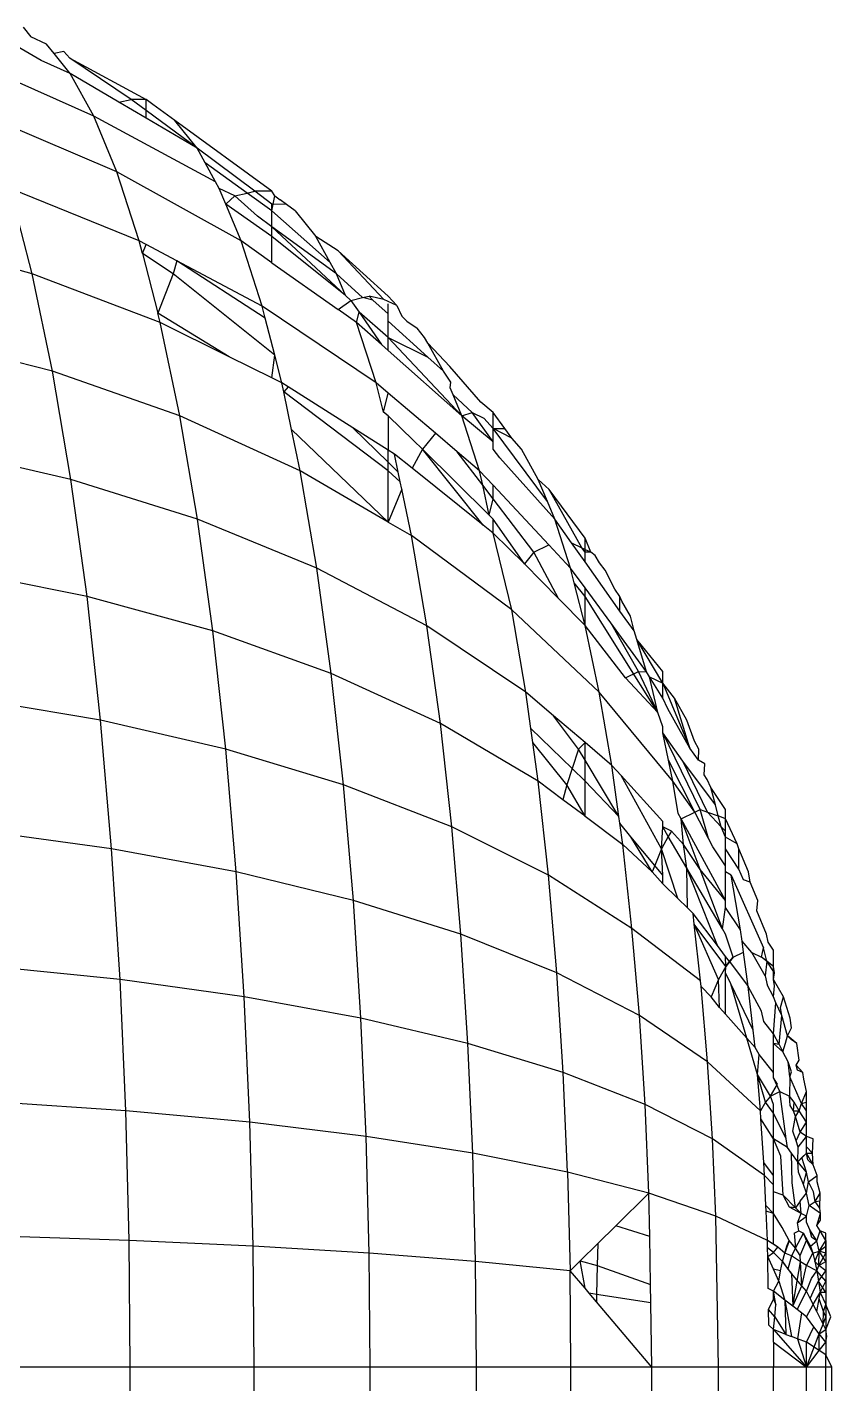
# Model space of a CAD drawing. Header units: millimetres. Extents: x 153 to 4750, y 92 to 3343.
# Drawn here: x 2144.4 to 2148.38, y 1089.03 to 1095.75 of the extents above; entities that cross this region are included whole.
import ezdxf

# ---------------------------------------------------------------- set-up
doc = ezdxf.new("R2010")
doc.units = ezdxf.units.MM

msp = doc.modelspace()

# ---------------------------------------------------------------- linework, layer by layer
for p, q in [((2144.377, 1095.7508), (2144.4148, 1095.7026)), ((2144.4657, 1095.5863), (2144.3259, 1095.6665)), ((2144.4926, 1095.6665), (2144.4148, 1095.7026)), ((2144.5301, 1095.6198), (2144.4926, 1095.6665)), ((2144.7263, 1095.31), (2144.0762, 1095.5994)), ((2144.5777, 1095.6308), (2144.5301, 1095.6198)), ((2144.6097, 1095.5206), (2144.5301, 1095.6198)), ((2144.6079, 1095.5978), (2144.5777, 1095.6308)), ((2144.9117, 1095.3931), (2144.6079, 1095.5978)), ((2144.6079, 1095.5978), (2144.9853, 1095.3931)), ((2144.6097, 1095.5206), (2144.4657, 1095.5863)), ((2144.7263, 1095.31), (2144.6097, 1095.5206)), ((2144.8508, 1095.3785), (2144.6097, 1095.5206)), ((2144.8508, 1095.3785), (2144.9117, 1095.3931)), ((2144.9853, 1095.3931), (2144.9117, 1095.3931)), ((2144.9853, 1095.3384), (2144.9117, 1095.3931)), ((2145.018, 1095.3677), (2144.9853, 1095.3931)), ((2144.9853, 1095.3384), (2144.9853, 1095.3931)), ((2144.9853, 1095.2992), (2144.8508, 1095.3785)), ((2144.9853, 1095.2992), (2144.9853, 1095.3384)), ((2145.2373, 1095.1508), (2144.9853, 1095.3384)), ((2145.127, 1095.2883), (2145.018, 1095.3677)), ((2144.8408, 1095.0335), (2144.196, 1095.31)), ((2144.8408, 1095.0335), (2144.7263, 1095.31)), ((2145.3292, 1094.9848), (2144.7263, 1095.31)), ((2145.2373, 1095.1508), (2144.9853, 1095.2992)), ((2145.2373, 1095.1508), (2145.127, 1095.2883)), ((2145.6084, 1094.9383), (2145.127, 1095.2883)), ((2145.2771, 1095.0788), (2145.2373, 1095.1508)), ((2145.5238, 1094.9383), (2145.2373, 1095.1508)), ((2145.4857, 1094.9292), (2145.2771, 1095.0788)), ((2145.3292, 1094.9848), (2145.2771, 1095.0788)), ((2144.9512, 1094.6918), (2144.8408, 1095.0335)), ((2145.4551, 1094.6918), (2144.8408, 1095.0335)), ((2145.3472, 1094.9523), (2145.3292, 1094.9848)), ((2144.4208, 1094.5294), (2144.3116, 1094.9523)), ((2144.9512, 1094.6918), (2144.3116, 1094.9523)), ((2145.3796, 1094.8741), (2145.3472, 1094.9523)), ((2145.4251, 1094.9147), (2145.3472, 1094.9523)), ((2145.4251, 1094.9147), (2145.4857, 1094.9292)), ((2145.4857, 1094.9292), (2145.5238, 1094.9383)), ((2145.6084, 1094.841), (2145.4857, 1094.9292)), ((2145.6084, 1094.9383), (2145.5238, 1094.9383)), ((2145.6084, 1094.8749), (2145.5238, 1094.9383)), ((2145.6223, 1094.9147), (2145.6084, 1094.9383)), ((2145.4251, 1094.9147), (2145.3796, 1094.8741)), ((2145.6084, 1094.7135), (2145.3796, 1094.8741)), ((2145.4551, 1094.6918), (2145.3796, 1094.8741)), ((2145.5366, 1094.8144), (2145.4251, 1094.9147)), ((2145.6084, 1094.841), (2145.6223, 1094.9147)), ((2145.6084, 1094.841), (2145.6084, 1094.8749)), ((2145.6809, 1094.8729), (2145.6084, 1094.8749)), ((2145.6223, 1094.9147), (2145.6498, 1094.8963)), ((2145.6809, 1094.8729), (2145.6498, 1094.8963)), ((2145.7234, 1094.841), (2145.6809, 1094.8729)), ((2145.6084, 1094.762), (2145.5366, 1094.8144)), ((2145.6084, 1094.762), (2145.6084, 1094.841)), ((2145.8965, 1094.5857), (2145.6084, 1094.841)), ((2145.7234, 1094.841), (2145.8256, 1094.7135)), ((2145.6084, 1094.7135), (2145.6084, 1094.762)), ((2145.9277, 1094.5294), (2145.6084, 1094.762)), ((2145.972, 1094.4224), (2145.6084, 1094.762)), ((2144.4208, 1094.5294), (2143.7644, 1094.7135)), ((2144.9673, 1094.6297), (2144.9512, 1094.6918)), ((2144.9853, 1094.6737), (2144.9512, 1094.6918)), ((2144.9673, 1094.6297), (2144.9853, 1094.6737)), ((2145.1372, 1094.5933), (2144.9853, 1094.6737)), ((2145.5591, 1094.3698), (2145.4551, 1094.6918)), ((2145.6084, 1094.5836), (2145.4551, 1094.6918)), ((2145.6084, 1094.5836), (2145.6084, 1094.7135)), ((2145.972, 1094.4224), (2145.6084, 1094.7135)), ((2145.8965, 1094.5857), (2145.8256, 1094.7135)), ((2145.9357, 1094.6431), (2145.8256, 1094.7135)), ((2145.1199, 1094.5294), (2144.9673, 1094.6297)), ((2144.9673, 1094.6297), (2145.0436, 1094.3342)), ((2145.1372, 1094.5933), (2145.1199, 1094.5294)), ((2145.5746, 1094.3097), (2145.1372, 1094.5933)), ((2145.5591, 1094.3698), (2145.1372, 1094.5933)), ((2145.6084, 1094.5836), (2145.937, 1094.3518)), ((2145.9277, 1094.5294), (2145.8965, 1094.5857)), ((2146.1845, 1094.4189), (2145.9357, 1094.6431)), ((2146.1624, 1094.4015), (2145.9357, 1094.6431)), ((2144.5217, 1094.0465), (2144.4208, 1094.5294)), ((2145.0555, 1094.2878), (2144.4208, 1094.5294)), ((2145.1199, 1094.5294), (2145.0436, 1094.3342)), ((2145.6219, 1094.1265), (2145.1199, 1094.5294)), ((2146.0573, 1094.4112), (2145.9277, 1094.5294)), ((2145.972, 1094.4224), (2145.9277, 1094.5294)), ((2145.937, 1094.3518), (2145.9997, 1094.3974)), ((2145.9997, 1094.3974), (2145.972, 1094.4224)), ((2145.9997, 1094.3974), (2146.0573, 1094.4112)), ((2145.9997, 1094.3974), (2146.0395, 1094.3399)), ((2146.0573, 1094.4112), (2146.0895, 1094.4189)), ((2146.1073, 1094.3988), (2146.0573, 1094.4112)), ((2146.1624, 1094.4015), (2146.0895, 1094.4189)), ((2146.1073, 1094.3988), (2146.0895, 1094.4189)), ((2146.1845, 1094.3304), (2146.1073, 1094.3988)), ((2146.2271, 1094.3716), (2146.1624, 1094.4015)), ((2146.2271, 1094.3716), (2146.1845, 1094.4189)), ((2146.1845, 1094.3304), (2146.1845, 1094.381)), ((2145.3966, 1094.1186), (2145.0436, 1094.3342)), ((2145.0555, 1094.2878), (2145.0436, 1094.3342)), ((2146.1242, 1093.9891), (2145.5591, 1094.3698)), ((2145.5746, 1094.3097), (2145.5591, 1094.3698)), ((2146.0278, 1094.2878), (2145.937, 1094.3518)), ((2146.0278, 1094.2878), (2146.0395, 1094.3399)), ((2146.0395, 1094.3399), (2146.1508, 1094.1788)), ((2146.1845, 1094.2142), (2146.0395, 1094.3399)), ((2146.1845, 1094.2953), (2146.1845, 1094.3304)), ((2146.2271, 1094.3716), (2146.2513, 1094.3191)), ((2146.2767, 1094.2955), (2146.2513, 1094.3191)), ((2145.152, 1093.8264), (2145.0555, 1094.2878)), ((2145.3966, 1094.1186), (2145.0555, 1094.2878)), ((2145.6219, 1094.1265), (2145.5746, 1094.3097)), ((2146.1242, 1093.9891), (2146.0278, 1094.2878)), ((2146.1508, 1094.1788), (2146.0278, 1094.2878)), ((2146.1845, 1094.2142), (2146.1845, 1094.2953)), ((2146.1845, 1094.2953), (2146.3802, 1094.1169)), ((2146.2767, 1094.2955), (2146.3281, 1094.2596)), ((2146.3645, 1094.2142), (2146.3281, 1094.2596)), ((2144.5217, 1094.0465), (2143.8688, 1094.2142)), ((2146.1845, 1094.149), (2146.1508, 1094.1788)), ((2146.1845, 1094.149), (2146.1845, 1094.2142)), ((2146.5485, 1093.8264), (2146.1845, 1094.2142)), ((2146.1845, 1094.2142), (2146.3802, 1094.1169)), ((2146.3802, 1094.1859), (2146.3645, 1094.2142)), ((2146.4574, 1094.0465), (2146.3802, 1094.1859)), ((2146.4893, 1094.0703), (2146.3802, 1094.1859)), ((2145.6084, 1094.0134), (2145.3966, 1094.1186)), ((2145.6084, 1094.0134), (2145.6219, 1094.1265)), ((2145.6574, 1093.9891), (2145.6219, 1094.1265)), ((2146.5485, 1093.8264), (2146.1845, 1094.149)), ((2146.4574, 1094.0465), (2146.3802, 1094.1169)), ((2144.6127, 1093.5109), (2144.5217, 1094.0465)), ((2145.152, 1093.8264), (2144.5217, 1094.0465)), ((2146.4935, 1093.9933), (2146.4574, 1094.0465)), ((2146.6426, 1093.8934), (2146.4893, 1094.0703)), ((2145.6574, 1093.9891), (2145.6084, 1094.0134)), ((2145.6666, 1093.9452), (2145.6574, 1093.9891)), ((2145.6894, 1093.9689), (2145.6574, 1093.9891)), ((2146.1614, 1093.8449), (2146.1242, 1093.9891)), ((2146.1845, 1093.938), (2146.1242, 1093.9891)), ((2146.491, 1093.9654), (2146.4935, 1093.9933)), ((2145.6894, 1093.9689), (2145.6666, 1093.9452)), ((2146.1845, 1093.5544), (2145.6666, 1093.9452)), ((2145.7058, 1093.7575), (2145.6666, 1093.9452)), ((2146.0091, 1093.7666), (2145.6894, 1093.9689)), ((2146.1614, 1093.8449), (2146.1845, 1093.938)), ((2146.418, 1093.7397), (2146.1845, 1093.938)), ((2146.5059, 1093.9294), (2146.491, 1093.9654)), ((2146.5485, 1093.8264), (2146.5059, 1093.9294)), ((2146.5995, 1093.8428), (2146.5059, 1093.9294)), ((2146.1845, 1093.8264), (2146.1614, 1093.8449)), ((2146.5485, 1093.8264), (2146.5995, 1093.8428)), ((2146.5995, 1093.8428), (2146.6573, 1093.8147)), ((2146.7039, 1093.6972), (2146.5995, 1093.8428)), ((2146.7039, 1093.8428), (2146.6426, 1093.8934)), ((2146.7616, 1093.7639), (2146.7039, 1093.8428)), ((2146.7039, 1093.7639), (2146.7039, 1093.8428)), ((2145.2389, 1093.3147), (2145.152, 1093.8264)), ((2145.7483, 1093.5544), (2145.152, 1093.8264)), ((2146.3091, 1093.7036), (2146.1845, 1093.8264)), ((2146.1845, 1093.8264), (2146.1845, 1093.6556)), ((2146.6363, 1093.5544), (2146.5485, 1093.8264)), ((2146.7039, 1093.6972), (2146.5485, 1093.8264)), ((2146.6573, 1093.8147), (2146.7039, 1093.7639)), ((2146.1845, 1093.3), (2145.7058, 1093.7575)), ((2145.7483, 1093.5544), (2145.7058, 1093.7575)), ((2146.1845, 1093.5958), (2146.0091, 1093.7666)), ((2146.1845, 1093.6556), (2146.0091, 1093.7666)), ((2146.418, 1093.7397), (2146.3544, 1093.6603)), ((2146.5257, 1093.6483), (2146.418, 1093.7397)), ((2146.7039, 1093.6972), (2146.7039, 1093.7639)), ((2146.9726, 1093.4019), (2146.7039, 1093.7639)), ((2146.7039, 1093.7639), (2146.7616, 1093.7639)), ((2146.7967, 1093.7156), (2146.7039, 1093.7639)), ((2146.7967, 1093.7156), (2146.7616, 1093.7639)), ((2146.8446, 1093.6603), (2146.7967, 1093.7156)), ((2144.6127, 1093.5109), (2143.9629, 1093.6603)), ((2146.1845, 1093.5958), (2146.1845, 1093.6556)), ((2146.2154, 1093.636), (2146.1845, 1093.6556)), ((2146.3544, 1093.6603), (2146.3023, 1093.5664)), ((2146.3544, 1093.6603), (2146.3091, 1093.7036)), ((2146.6549, 1093.2845), (2146.3544, 1093.6603)), ((2146.6845, 1093.3338), (2146.3544, 1093.6603)), ((2146.6519, 1093.4831), (2146.5257, 1093.6483)), ((2146.6363, 1093.5544), (2146.5257, 1093.6483)), ((2146.7039, 1093.6603), (2146.7039, 1093.6972)), ((2146.7363, 1093.6176), (2146.7039, 1093.6603)), ((2146.9274, 1093.5109), (2146.8446, 1093.6603)), ((2146.1845, 1093.5544), (2146.1845, 1093.5958)), ((2146.2338, 1093.5477), (2146.1845, 1093.5958)), ((2146.3023, 1093.5664), (2146.2154, 1093.636)), ((2146.2338, 1093.5477), (2146.2154, 1093.636)), ((2146.7363, 1093.6176), (2147.0087, 1093.3147)), ((2144.6924, 1092.9315), (2144.6127, 1093.5109)), ((2145.2389, 1093.3147), (2144.6127, 1093.5109)), ((2145.8302, 1093.0723), (2145.7483, 1093.5544)), ((2146.1845, 1093.3), (2145.7483, 1093.5544)), ((2146.1845, 1093.3), (2146.1845, 1093.5544)), ((2146.244, 1093.4992), (2146.1845, 1093.5544)), ((2146.244, 1093.4992), (2146.2338, 1093.5477)), ((2146.6549, 1093.2845), (2146.3023, 1093.5664)), ((2146.6519, 1093.4831), (2146.6363, 1093.5544)), ((2146.7039, 1093.4822), (2146.6363, 1093.5544)), ((2146.9726, 1093.4019), (2146.9274, 1093.5109)), ((2146.9819, 1093.4618), (2146.9274, 1093.5109)), ((2146.2516, 1093.4627), (2146.1845, 1093.3)), ((2146.2516, 1093.4627), (2146.244, 1093.4992)), ((2146.2997, 1093.2328), (2146.2516, 1093.4627)), ((2146.6845, 1093.3338), (2146.6519, 1093.4831)), ((2146.7039, 1093.4151), (2146.6519, 1093.4831)), ((2146.7039, 1093.4151), (2146.7039, 1093.4822)), ((2146.9796, 1093.1872), (2146.7039, 1093.4822)), ((2147.1426, 1093.1727), (2146.9819, 1093.4618)), ((2147.1587, 1093.2197), (2146.9819, 1093.4618)), ((2146.6845, 1093.3338), (2146.7039, 1093.4151)), ((2146.9054, 1093.1512), (2146.7039, 1093.4151)), ((2147.0087, 1093.3147), (2146.9726, 1093.4019)), ((2145.315, 1092.7612), (2145.2389, 1093.3147)), ((2145.8302, 1093.0723), (2145.2389, 1093.3147)), ((2146.7039, 1093.3147), (2146.6845, 1093.3338)), ((2146.7039, 1093.2453), (2146.7039, 1093.3147)), ((2146.8582, 1093.0923), (2146.7039, 1093.3147)), ((2147.087, 1093.0723), (2147.0087, 1093.3147)), ((2147.0919, 1093.1974), (2147.0087, 1093.3147)), ((2146.1845, 1093.3), (2146.2997, 1093.2328)), ((2146.7039, 1093.2453), (2146.6549, 1093.2845)), ((2146.7962, 1092.8656), (2146.7039, 1093.2453)), ((2146.8582, 1093.0923), (2146.7039, 1093.2453)), ((2146.3757, 1092.7856), (2146.2997, 1093.2328)), ((2146.7962, 1092.8656), (2146.2997, 1093.2328)), ((2146.9054, 1093.1512), (2146.9796, 1093.1872)), ((2147.087, 1093.0723), (2146.9796, 1093.1872)), ((2147.0919, 1093.1974), (2147.1426, 1093.1727)), ((2147.1587, 1093.1033), (2147.0919, 1093.1974)), ((2147.1426, 1093.1727), (2147.187, 1093.1512)), ((2147.1587, 1093.1512), (2147.1426, 1093.1727)), ((2147.1587, 1093.1512), (2147.1587, 1093.2197)), ((2147.187, 1093.1512), (2147.1587, 1093.2197)), ((2146.9054, 1093.1512), (2146.8582, 1093.0923)), ((2147.0275, 1092.9209), (2146.9054, 1093.1512)), ((2147.1587, 1093.1033), (2147.1587, 1093.1512)), ((2147.187, 1093.1512), (2147.1587, 1093.1512)), ((2147.2085, 1093.1343), (2147.187, 1093.1512)), ((2147.2299, 1093.0976), (2147.2085, 1093.1343)), ((2144.6924, 1092.9315), (2144.0453, 1093.0612)), ((2145.9019, 1092.5507), (2145.8302, 1093.0723)), ((2146.3757, 1092.7856), (2145.8302, 1093.0723)), ((2147.0275, 1092.9209), (2146.8582, 1093.0923)), ((2147.1054, 1092.9994), (2147.087, 1093.0723)), ((2147.1587, 1092.9746), (2147.087, 1093.0723)), ((2147.3319, 1092.8592), (2147.1587, 1093.1033)), ((2147.259, 1093.0612), (2147.2299, 1093.0976)), ((2147.3057, 1092.9677), (2147.259, 1093.0612)), ((2147.1587, 1092.788), (2147.1054, 1092.9994)), ((2147.1587, 1092.9315), (2147.1054, 1092.9994)), ((2147.1587, 1092.9315), (2147.1587, 1092.9746)), ((2147.2866, 1092.8001), (2147.1587, 1092.9746)), ((2144.7598, 1092.3185), (2144.6924, 1092.9315)), ((2145.315, 1092.7612), (2144.6924, 1092.9315)), ((2147.0275, 1092.9209), (2147.1587, 1092.788)), ((2147.1587, 1092.788), (2147.1587, 1092.9315)), ((2147.5197, 1092.3562), (2147.1587, 1092.9315)), ((2147.3309, 1092.9315), (2147.3057, 1092.9677)), ((2147.3409, 1092.9074), (2147.3309, 1092.9315)), ((2147.3319, 1092.8592), (2147.3309, 1092.9315)), ((2147.3838, 1092.8338), (2147.3409, 1092.9074)), ((2146.8654, 1092.4583), (2146.7962, 1092.8656)), ((2147.2295, 1092.4583), (2146.7962, 1092.8656)), ((2147.4014, 1092.7612), (2147.3319, 1092.8592)), ((2146.4422, 1092.3018), (2146.3757, 1092.7856)), ((2146.8654, 1092.4583), (2146.3757, 1092.7856)), ((2147.2295, 1092.4583), (2147.1587, 1092.788)), ((2147.359, 1092.5287), (2147.1587, 1092.788)), ((2147.4239, 1092.5603), (2147.2866, 1092.8001)), ((2147.464, 1092.558), (2147.2866, 1092.8001)), ((2147.4014, 1092.7612), (2147.3838, 1092.8338)), ((2145.3794, 1092.1755), (2145.315, 1092.7612)), ((2145.9019, 1092.5507), (2145.315, 1092.7612)), ((2147.415, 1092.719), (2147.4014, 1092.7612)), ((2147.5433, 1092.5028), (2147.415, 1092.719)), ((2147.464, 1092.558), (2147.415, 1092.719)), ((2147.5433, 1092.5603), (2147.415, 1092.719)), ((2145.9626, 1091.9988), (2145.9019, 1092.5507)), ((2146.4422, 1092.3018), (2145.9019, 1092.5507)), ((2147.359, 1092.5287), (2147.4239, 1092.5603)), ((2147.5197, 1092.3562), (2147.359, 1092.5287)), ((2147.5197, 1092.3562), (2147.4239, 1092.5603)), ((2147.4239, 1092.5603), (2147.464, 1092.558)), ((2147.4786, 1092.534), (2147.464, 1092.558)), ((2147.5433, 1092.4273), (2147.4786, 1092.534)), ((2147.4786, 1092.534), (2147.5433, 1092.5028)), ((2147.5197, 1092.3562), (2147.4786, 1092.534)), ((2147.5433, 1092.5028), (2147.5433, 1092.5603)), ((2147.5433, 1092.4273), (2147.5433, 1092.5028)), ((2147.5433, 1092.5028), (2147.6777, 1092.1796)), ((2147.6026, 1092.4273), (2147.5433, 1092.5028)), ((2146.8902, 1092.2777), (2146.8654, 1092.4583)), ((2147.0029, 1092.341), (2146.8654, 1092.4583)), ((2147.2912, 1092.0952), (2147.2295, 1092.4583)), ((2147.5931, 1092.0176), (2147.2295, 1092.4583)), ((2144.7598, 1092.3185), (2144.115, 1092.4273)), ((2147.5685, 1092.3742), (2147.5433, 1092.4273)), ((2147.6777, 1092.1796), (2147.5685, 1092.3742)), ((2147.6629, 1092.3185), (2147.6026, 1092.4273)), ((2147.6777, 1092.1796), (2147.6026, 1092.4273)), ((2144.8144, 1091.6825), (2144.7598, 1092.3185)), ((2145.3794, 1092.1755), (2144.7598, 1092.3185)), ((2146.4985, 1091.7899), (2146.4422, 1092.3018)), ((2146.926, 1092.0176), (2146.4422, 1092.3018)), ((2147.1258, 1092.1755), (2147.0029, 1092.341)), ((2147.1587, 1092.2082), (2147.0029, 1092.341)), ((2147.5433, 1092.2854), (2147.5197, 1092.3562)), ((2147.7006, 1092.2147), (2147.6629, 1092.3185)), ((2147.0948, 1092.0795), (2146.8902, 1092.2777)), ((2146.8998, 1092.2079), (2146.8902, 1092.2777)), ((2147.5433, 1092.2558), (2147.5433, 1092.2854)), ((2147.7296, 1091.8763), (2147.5433, 1092.2558)), ((2147.5716, 1092.1202), (2147.5433, 1092.2558)), ((2147.6426, 1092.1156), (2147.5433, 1092.2558)), ((2145.4315, 1091.5679), (2145.3794, 1092.1755)), ((2145.9626, 1091.9988), (2145.3794, 1092.1755)), ((2147.0687, 1091.9988), (2146.8998, 1092.2079)), ((2146.926, 1092.0176), (2146.8998, 1092.2079)), ((2147.1258, 1092.1755), (2147.0948, 1092.0795)), ((2147.1587, 1092.2082), (2147.1258, 1092.1755)), ((2147.1587, 1092.1207), (2147.1258, 1092.1755)), ((2147.1587, 1092.1207), (2147.1587, 1092.2082)), ((2147.2912, 1092.0952), (2147.1587, 1092.2082)), ((2147.7199, 1092.1214), (2147.6777, 1092.1796)), ((2147.7221, 1092.1755), (2147.7006, 1092.2147)), ((2147.7199, 1092.1214), (2147.7221, 1092.1755)), ((2147.1587, 1092.0176), (2147.1587, 1092.1207)), ((2147.326, 1091.8421), (2147.1587, 1092.1207)), ((2147.7032, 1091.8634), (2147.5716, 1092.1202)), ((2147.5931, 1092.0176), (2147.5716, 1092.1202)), ((2147.7659, 1091.8638), (2147.6426, 1092.1156)), ((2147.8047, 1091.8999), (2147.6426, 1092.1156)), ((2147.7519, 1092.102), (2147.7199, 1092.1214)), ((2147.748, 1092.0481), (2147.7519, 1092.102)), ((2147.0948, 1092.0795), (2147.0687, 1091.9988)), ((2147.1587, 1092.0176), (2147.0948, 1092.0795)), ((2147.326, 1091.8421), (2147.2912, 1092.0952)), ((2147.3372, 1092.0443), (2147.2912, 1092.0952)), ((2147.5381, 1091.6825), (2147.3372, 1092.0443)), ((2147.5433, 1091.8165), (2147.3372, 1092.0443)), ((2147.7642, 1092.0256), (2147.748, 1092.0481)), ((2146.0117, 1091.4263), (2145.9626, 1091.9988)), ((2146.4985, 1091.7899), (2145.9626, 1091.9988)), ((2146.9772, 1091.5514), (2146.926, 1092.0176)), ((2147.0496, 1091.9247), (2146.926, 1092.0176)), ((2147.0687, 1091.9988), (2147.0496, 1091.9247)), ((2147.1587, 1091.8427), (2147.0687, 1091.9988)), ((2147.1587, 1091.8427), (2147.1587, 1092.0176)), ((2147.326, 1091.8421), (2147.1587, 1092.0176)), ((2147.6203, 1091.8572), (2147.5931, 1092.0176)), ((2147.7032, 1091.8634), (2147.5931, 1092.0176)), ((2147.7826, 1091.9859), (2147.7642, 1092.0256)), ((2147.8047, 1091.8999), (2147.7826, 1091.9859)), ((2147.8546, 1091.8763), (2147.7826, 1091.9859)), ((2147.1587, 1091.8427), (2147.0496, 1091.9247)), ((2147.8188, 1091.8455), (2147.8047, 1091.8999)), ((2147.1587, 1091.8427), (2147.3452, 1091.7024)), ((2147.3305, 1091.8094), (2147.326, 1091.8421)), ((2147.635, 1091.8302), (2147.6203, 1091.8572)), ((2147.635, 1091.8302), (2147.7032, 1091.8634)), ((2147.8546, 1091.4263), (2147.635, 1091.8302)), ((2147.7291, 1091.5789), (2147.635, 1091.8302)), ((2147.6466, 1091.7024), (2147.635, 1091.8302)), ((2147.7032, 1091.8634), (2147.7296, 1091.8763)), ((2147.7699, 1091.7333), (2147.7032, 1091.8634)), ((2147.7296, 1091.8763), (2147.7659, 1091.8638)), ((2147.7699, 1091.7333), (2147.7296, 1091.8763)), ((2147.7659, 1091.8638), (2147.8188, 1091.8455)), ((2147.8331, 1091.7899), (2147.7659, 1091.8638)), ((2147.8331, 1091.7899), (2147.8188, 1091.8455)), ((2147.8546, 1091.8302), (2147.8188, 1091.8455)), ((2147.8546, 1091.8302), (2147.8546, 1091.8763)), ((2147.8546, 1091.7697), (2147.8546, 1091.8302)), ((2147.9124, 1091.7065), (2147.8546, 1091.8302)), ((2144.8144, 1091.6825), (2144.1714, 1091.7697)), ((2146.544, 1091.2589), (2146.4985, 1091.7899)), ((2146.9772, 1091.5514), (2146.4985, 1091.7899)), ((2147.3452, 1091.7024), (2147.3305, 1091.8094)), ((2147.3863, 1091.7417), (2147.3305, 1091.8094)), ((2147.5381, 1091.6825), (2147.5433, 1091.7899)), ((2147.5433, 1091.7899), (2147.5433, 1091.8165)), ((2147.5713, 1091.7422), (2147.5433, 1091.7899)), ((2147.5862, 1091.7692), (2147.5433, 1091.7899)), ((2147.5862, 1091.7692), (2147.5713, 1091.7422)), ((2147.6466, 1091.7024), (2147.5862, 1091.7692)), ((2147.8546, 1091.7697), (2147.8331, 1091.7899)), ((2147.8546, 1091.739), (2147.8331, 1091.7899)), ((2147.8546, 1091.739), (2147.8546, 1091.7697)), ((2147.3909, 1091.2868), (2147.3452, 1091.7024)), ((2147.4907, 1091.5679), (2147.3452, 1091.7024)), ((2147.5037, 1091.5994), (2147.3863, 1091.7417)), ((2147.4907, 1091.5679), (2147.3863, 1091.7417)), ((2147.5713, 1091.7422), (2147.5381, 1091.6825)), ((2147.6626, 1091.5865), (2147.5713, 1091.7422)), ((2147.7291, 1091.5789), (2147.6466, 1091.7024)), ((2147.6626, 1091.5865), (2147.6466, 1091.7024)), ((2147.7916, 1091.691), (2147.7699, 1091.7333)), ((2147.8546, 1091.6825), (2147.8546, 1091.739)), ((2147.9124, 1091.7065), (2147.8546, 1091.739)), ((2147.9211, 1091.6825), (2147.9124, 1091.7065)), ((2144.8559, 1091.0344), (2144.8144, 1091.6825)), ((2145.4315, 1091.5679), (2144.8144, 1091.6825)), ((2147.5381, 1091.6825), (2147.5037, 1091.5994)), ((2147.5433, 1091.5514), (2147.5381, 1091.6825)), ((2147.618, 1091.4353), (2147.5381, 1091.6825)), ((2147.8546, 1091.597), (2147.7916, 1091.691)), ((2147.8546, 1091.597), (2147.8546, 1091.6825)), ((2147.9211, 1091.5817), (2147.8546, 1091.6825)), ((2147.9686, 1091.5679), (2147.9211, 1091.6825)), ((2147.9211, 1091.5817), (2147.9211, 1091.6825)), ((2145.4713, 1090.9487), (2145.4315, 1091.5679)), ((2146.0117, 1091.4263), (2145.4315, 1091.5679)), ((2147.5037, 1091.5994), (2147.4907, 1091.5679)), ((2147.5433, 1091.5084), (2147.4907, 1091.5679)), ((2147.5433, 1091.5514), (2147.5037, 1091.5994)), ((2147.6656, 1091.3888), (2147.6626, 1091.5865)), ((2147.8392, 1091.2852), (2147.6626, 1091.5865)), ((2147.8141, 1091.2026), (2147.6626, 1091.5865)), ((2147.8546, 1091.4263), (2147.7291, 1091.5789)), ((2147.8392, 1091.2852), (2147.7291, 1091.5789)), ((2147.8546, 1091.5679), (2147.8546, 1091.597)), ((2147.883, 1091.5514), (2147.8546, 1091.5679)), ((2147.8546, 1091.4263), (2147.8546, 1091.5679)), ((2147.9437, 1091.5283), (2147.9211, 1091.5817)), ((2147.9768, 1091.5169), (2147.9686, 1091.5679)), ((2147.0187, 1091.0677), (2146.9772, 1091.5514)), ((2147.3909, 1091.2868), (2146.9772, 1091.5514)), ((2147.5433, 1091.5084), (2147.5433, 1091.5514)), ((2147.618, 1091.4353), (2147.5433, 1091.5084)), ((2147.883, 1091.5514), (2148.0425, 1091.1919)), ((2147.9289, 1091.2799), (2147.883, 1091.5514)), ((2147.9768, 1091.5169), (2147.9437, 1091.5283)), ((2148.0144, 1091.4263), (2147.9768, 1091.5169)), ((2146.0491, 1090.8429), (2146.0117, 1091.4263)), ((2146.544, 1091.2589), (2146.0117, 1091.4263)), ((2147.6656, 1091.3888), (2147.618, 1091.4353)), ((2147.8546, 1091.3911), (2147.8546, 1091.4263)), ((2148.0089, 1091.3741), (2148.0144, 1091.4263)), ((2147.6936, 1091.3614), (2147.6656, 1091.3888)), ((2147.6993, 1091.309), (2147.6936, 1091.3614)), ((2147.8141, 1091.2026), (2147.6936, 1091.3614)), ((2147.8392, 1091.2852), (2147.8546, 1091.3911)), ((2147.9289, 1091.2799), (2147.8546, 1091.3911)), ((2148.0576, 1091.2589), (2148.0089, 1091.3741)), ((2147.8194, 1091.0344), (2147.6993, 1091.309)), ((2147.8554, 1091.0996), (2147.6993, 1091.309)), ((2147.7302, 1091.028), (2147.6993, 1091.309)), ((2146.5787, 1090.7177), (2146.544, 1091.2589)), ((2147.0187, 1091.0677), (2146.544, 1091.2589)), ((2147.4278, 1090.8557), (2147.3909, 1091.2868)), ((2147.7302, 1091.028), (2147.3909, 1091.2868)), ((2147.8546, 1091.2589), (2147.8392, 1091.2852)), ((2147.8918, 1091.1448), (2147.8546, 1091.2589)), ((2147.9364, 1091.2249), (2147.9289, 1091.2799)), ((2147.944, 1091.1703), (2147.9364, 1091.2249)), ((2147.9842, 1091.1687), (2147.9364, 1091.2249)), ((2148.0659, 1091.2194), (2148.0576, 1091.2589)), ((2147.8546, 1091.1491), (2147.8141, 1091.2026)), ((2147.8918, 1091.1448), (2147.944, 1091.1703)), ((2147.9673, 1091.0006), (2147.944, 1091.1703)), ((2147.9842, 1091.1687), (2148.0333, 1091.1448)), ((2148.0515, 1091.0535), (2147.9842, 1091.1687)), ((2148.0333, 1091.1448), (2148.0425, 1091.1919)), ((2148.0584, 1091.1254), (2148.0425, 1091.1919)), ((2148.0917, 1091.1793), (2148.0659, 1091.2194)), ((2148.0917, 1091.0996), (2148.0917, 1091.1793)), ((2144.8559, 1091.0344), (2144.2143, 1091.0996)), ((2147.8554, 1091.0996), (2147.8194, 1091.0344)), ((2147.8743, 1091.1231), (2147.8546, 1091.1491)), ((2147.8554, 1091.0996), (2147.8546, 1091.1491)), ((2147.8546, 1091.0677), (2147.8554, 1091.0996)), ((2147.8918, 1091.1448), (2147.8554, 1091.0996)), ((2147.8554, 1091.0996), (2147.8743, 1091.1231)), ((2147.8743, 1091.1231), (2147.8918, 1091.1448)), ((2147.8743, 1091.1231), (2147.9673, 1091.0006)), ((2148.0917, 1091.0996), (2148.0333, 1091.1448)), ((2148.0584, 1091.1254), (2148.0333, 1091.1448)), ((2148.0584, 1091.1254), (2148.0515, 1091.0535)), ((2148.0917, 1091.0996), (2148.0584, 1091.1254)), ((2148.0975, 1091.0677), (2148.0584, 1091.1254)), ((2148.0917, 1091.0344), (2148.0917, 1091.0996)), ((2148.0975, 1091.0677), (2148.0917, 1091.0996)), ((2144.8847, 1090.3845), (2144.8559, 1091.0344)), ((2145.4713, 1090.9487), (2144.8559, 1091.0344)), ((2147.0503, 1090.5748), (2147.0187, 1091.0677)), ((2147.4278, 1090.8557), (2147.0187, 1091.0677)), ((2147.7332, 1091.0006), (2147.7302, 1091.028)), ((2147.8194, 1091.0344), (2147.7839, 1090.9487)), ((2147.8251, 1090.8965), (2147.8194, 1091.0344)), ((2147.8809, 1091.013), (2147.8546, 1091.0677)), ((2147.8546, 1090.8631), (2147.8546, 1091.0677)), ((2148.0515, 1091.0535), (2148.0604, 1091.0089)), ((2148.0917, 1091.0344), (2148.0975, 1091.0677)), ((2148.0978, 1091.0031), (2148.0917, 1091.0344)), ((2148.1411, 1090.9487), (2148.0917, 1091.0344)), ((2147.7653, 1090.6263), (2147.7332, 1091.0006)), ((2147.7839, 1090.9487), (2147.7332, 1091.0006)), ((2147.9912, 1090.7838), (2147.8809, 1091.013)), ((2147.9601, 1090.7436), (2147.8809, 1091.013)), ((2147.9912, 1090.7838), (2147.9673, 1091.0006)), ((2148.032, 1090.8781), (2147.9673, 1091.0006)), ((2148.0917, 1090.9487), (2148.0604, 1091.0089)), ((2148.0917, 1090.9487), (2148.0978, 1091.0031)), ((2145.4987, 1090.3279), (2145.4713, 1090.9487)), ((2146.0491, 1090.8429), (2145.4713, 1090.9487)), ((2147.8251, 1090.8965), (2147.7839, 1090.9487)), ((2147.8546, 1090.8631), (2147.8251, 1090.8965)), ((2148.103, 1090.9196), (2148.0917, 1090.9487)), ((2148.0917, 1090.7653), (2148.103, 1090.9196)), ((2148.1335, 1090.8557), (2148.103, 1090.9196)), ((2148.1268, 1090.8955), (2148.1411, 1090.9487)), ((2148.1335, 1090.8557), (2148.1268, 1090.8955)), ((2148.1754, 1090.8429), (2148.1411, 1090.9487)), ((2146.075, 1090.2579), (2146.0491, 1090.8429)), ((2146.5787, 1090.7177), (2146.0491, 1090.8429)), ((2147.456, 1090.4163), (2147.4278, 1090.8557)), ((2147.7653, 1090.6263), (2147.4278, 1090.8557)), ((2147.8546, 1090.8631), (2147.9601, 1090.7436)), ((2148.0438, 1090.8269), (2148.032, 1090.8781)), ((2148.0917, 1090.7653), (2148.0438, 1090.8269)), ((2148.1197, 1090.7121), (2148.1335, 1090.8557)), ((2148.162, 1090.7561), (2148.1335, 1090.8557)), ((2148.1819, 1090.7956), (2148.1754, 1090.8429)), ((2148.0006, 1090.6977), (2147.9912, 1090.7838)), ((2148.0917, 1090.7177), (2148.0917, 1090.7653)), ((2148.1197, 1090.7121), (2148.0917, 1090.7653)), ((2148.1522, 1090.7198), (2148.162, 1090.7561)), ((2148.162, 1090.7561), (2148.1819, 1090.7956)), ((2148.1801, 1090.738), (2148.162, 1090.7561)), ((2148.2076, 1090.7177), (2148.162, 1090.7561)), ((2146.6027, 1090.1751), (2146.5787, 1090.7177)), ((2147.0503, 1090.5748), (2146.5787, 1090.7177)), ((2148.0006, 1090.6977), (2147.9601, 1090.7436)), ((2148.0121, 1090.5637), (2147.9601, 1090.7436)), ((2148.0216, 1090.6633), (2148.0006, 1090.6977)), ((2148.1197, 1090.7121), (2148.0917, 1090.7177)), ((2148.1382, 1090.6773), (2148.0917, 1090.7177)), ((2148.0917, 1090.5748), (2148.0917, 1090.7177)), ((2148.1197, 1090.7121), (2148.1382, 1090.6773)), ((2148.1382, 1090.6773), (2148.1522, 1090.7198)), ((2148.2076, 1090.7177), (2148.1801, 1090.738)), ((2148.2195, 1090.6356), (2148.2076, 1090.7177)), ((2147.7898, 1090.2449), (2147.7653, 1090.6263)), ((2148.0276, 1090.3836), (2147.7653, 1090.6263)), ((2148.0121, 1090.5637), (2148.0216, 1090.6633)), ((2148.0917, 1090.5748), (2148.0216, 1090.6633)), ((2148.1651, 1090.6263), (2148.1382, 1090.6773)), ((2148.1733, 1090.5524), (2148.1651, 1090.6263)), ((2148.1809, 1090.5775), (2148.1651, 1090.6263)), ((2148.2037, 1090.6104), (2148.2195, 1090.6356)), ((2147.0722, 1090.0806), (2147.0503, 1090.5748)), ((2147.456, 1090.4163), (2147.0503, 1090.5748)), ((2148.0531, 1090.4276), (2148.0121, 1090.5637)), ((2148.0771, 1090.4575), (2148.0121, 1090.5637)), ((2148.0276, 1090.3836), (2148.0121, 1090.5637)), ((2148.0917, 1090.5482), (2148.0917, 1090.5748)), ((2148.1733, 1090.5524), (2148.1706, 1090.4575)), ((2148.1733, 1090.5524), (2148.1809, 1090.5775)), ((2148.2316, 1090.4199), (2148.1733, 1090.5524)), ((2148.2375, 1090.5748), (2148.2037, 1090.6104)), ((2148.2108, 1090.5855), (2148.2037, 1090.6104)), ((2148.2375, 1090.5748), (2148.2108, 1090.5855)), ((2148.2418, 1090.5406), (2148.2375, 1090.5748)), ((2148.0771, 1090.4575), (2148.1112, 1090.5161)), ((2148.1112, 1090.5161), (2148.0917, 1090.5482)), ((2148.1239, 1090.4803), (2148.0917, 1090.5482)), ((2148.256, 1090.4803), (2148.2418, 1090.5406)), ((2144.8847, 1090.3845), (2144.2441, 1090.4276)), ((2147.4755, 1089.9758), (2147.456, 1090.4163)), ((2147.7898, 1090.2449), (2147.456, 1090.4163)), ((2148.0531, 1090.4276), (2148.0276, 1090.3836)), ((2148.0771, 1090.4575), (2148.0531, 1090.4276)), ((2148.0917, 1090.3728), (2148.0531, 1090.4276)), ((2148.0771, 1090.4575), (2148.1239, 1090.4803)), ((2148.0917, 1090.4163), (2148.0771, 1090.4575)), ((2148.0917, 1090.3728), (2148.0917, 1090.4163)), ((2148.1239, 1090.4803), (2148.1706, 1090.4575)), ((2148.1556, 1090.2449), (2148.1239, 1090.4803)), ((2148.1947, 1090.4276), (2148.1706, 1090.4575)), ((2148.1754, 1090.4105), (2148.1706, 1090.4575)), ((2148.1918, 1090.3836), (2148.1947, 1090.4276)), ((2148.2185, 1090.3845), (2148.1947, 1090.4276)), ((2148.2185, 1090.3845), (2148.2316, 1090.4199)), ((2148.2316, 1090.4199), (2148.256, 1090.4803)), ((2148.2316, 1090.4199), (2148.256, 1090.4276)), ((2148.256, 1090.3845), (2148.2316, 1090.4199)), ((2148.256, 1090.4276), (2148.256, 1090.4803)), ((2148.256, 1090.3845), (2148.256, 1090.4276)), ((2144.9013, 1089.7422), (2144.8847, 1090.3845)), ((2145.4987, 1090.3279), (2144.8847, 1090.3845)), ((2148.0301, 1090.3439), (2148.0276, 1090.3836)), ((2148.1556, 1090.2449), (2148.0917, 1090.3728)), ((2148.0917, 1090.2449), (2148.0917, 1090.3728)), ((2148.1918, 1090.3836), (2148.1754, 1090.4105)), ((2148.1884, 1090.2839), (2148.201, 1090.3567)), ((2148.1918, 1090.3836), (2148.2185, 1090.3845)), ((2148.201, 1090.3567), (2148.1918, 1090.3836)), ((2148.201, 1090.3567), (2148.2185, 1090.3845)), ((2148.2247, 1090.2784), (2148.201, 1090.3567)), ((2148.256, 1090.3279), (2148.2185, 1090.3845)), ((2148.256, 1090.3279), (2148.256, 1090.3845)), ((2145.5146, 1089.7142), (2145.4987, 1090.3279)), ((2146.075, 1090.2579), (2145.4987, 1090.3279)), ((2148.0917, 1090.2449), (2148.0301, 1090.3439)), ((2148.044, 1090.1278), (2148.0301, 1090.3439)), ((2148.2045, 1090.2353), (2148.1884, 1090.2839)), ((2148.2247, 1090.2784), (2148.256, 1090.3279)), ((2148.256, 1090.2579), (2148.256, 1090.3279)), ((2146.09, 1089.6797), (2146.075, 1090.2579)), ((2146.6027, 1090.1751), (2146.075, 1090.2579)), ((2147.8067, 1089.8624), (2147.7898, 1090.2449)), ((2148.0481, 1090.0634), (2147.7898, 1090.2449)), ((2148.1613, 1090.2024), (2148.0917, 1090.2449)), ((2148.1283, 1090.1595), (2148.0917, 1090.2449)), ((2148.0917, 1090.0634), (2148.0917, 1090.2449)), ((2148.1613, 1090.2024), (2148.1556, 1090.2449)), ((2148.2045, 1090.2353), (2148.2247, 1090.2784)), ((2148.2146, 1090.2052), (2148.2045, 1090.2353)), ((2148.2146, 1090.2052), (2148.256, 1090.2579)), ((2148.256, 1090.2579), (2148.2247, 1090.2784)), ((2148.256, 1090.2067), (2148.256, 1090.2579)), ((2148.288, 1090.2449), (2148.256, 1090.2579)), ((2148.286, 1090.1751), (2148.288, 1090.2449)), ((2146.6166, 1089.6388), (2146.6027, 1090.1751)), ((2147.0722, 1090.0806), (2146.6027, 1090.1751)), ((2148.1408, 1089.9674), (2148.1283, 1090.1595)), ((2148.1818, 1090.1746), (2148.1613, 1090.2024)), ((2148.2134, 1090.1318), (2148.1818, 1090.1746)), ((2148.1849, 1090.028), (2148.1818, 1090.1746)), ((2148.2134, 1090.1318), (2148.2146, 1090.2052)), ((2148.2134, 1090.1318), (2148.256, 1090.1751)), ((2148.2134, 1090.1318), (2148.2321, 1090.1526)), ((2148.2321, 1090.1526), (2148.256, 1090.1751)), ((2148.256, 1090.0806), (2148.2321, 1090.1526)), ((2148.256, 1090.1751), (2148.256, 1090.2067)), ((2148.286, 1090.1751), (2148.256, 1090.2067)), ((2148.2619, 1090.1419), (2148.256, 1090.1751)), ((2148.2886, 1090.1167), (2148.256, 1090.1751)), ((2148.256, 1090.1751), (2148.286, 1090.1751)), ((2148.2886, 1090.1167), (2148.286, 1090.1751)), ((2147.4755, 1089.9758), (2147.0722, 1090.0806)), ((2147.0722, 1090.0806), (2147.0849, 1089.5921)), ((2148.0481, 1090.0634), (2148.044, 1090.1278)), ((2148.0917, 1090.0634), (2148.044, 1090.1278)), ((2148.256, 1090.0806), (2148.2134, 1090.1318)), ((2148.2167, 1090.0812), (2148.2134, 1090.1318)), ((2148.2399, 1090.0191), (2148.2167, 1090.0812)), ((2148.2399, 1090.0191), (2148.256, 1090.0806)), ((2148.2653, 1090.0326), (2148.256, 1090.0806)), ((2148.2886, 1090.1167), (2148.2619, 1090.1419)), ((2148.3079, 1090.0634), (2148.2886, 1090.1167)), ((2148.0917, 1090.0183), (2148.0481, 1090.0634)), ((2148.0546, 1089.9153), (2148.0481, 1090.0634)), ((2148.0917, 1090.0183), (2148.0917, 1090.0634)), ((2148.0917, 1089.9832), (2148.0917, 1090.0183)), ((2148.2015, 1089.9046), (2148.1849, 1090.028)), ((2148.256, 1089.9758), (2148.2399, 1090.0191)), ((2148.256, 1089.9758), (2148.2653, 1090.0326)), ((2148.2653, 1090.0326), (2148.3079, 1090.0634)), ((2148.2899, 1089.9831), (2148.2653, 1090.0326)), ((2148.3079, 1090.0331), (2148.3079, 1090.0634)), ((2148.3235, 1089.9758), (2148.3079, 1090.0331)), ((2147.3115, 1089.8147), (2147.4755, 1089.9758)), ((2147.8067, 1089.8624), (2147.4755, 1089.9758)), ((2147.4792, 1089.7624), (2147.4755, 1089.9758)), ((2148.0917, 1089.8752), (2148.0917, 1089.9832)), ((2148.1408, 1089.9674), (2148.0917, 1089.9832)), ((2148.1718, 1089.9069), (2148.1408, 1089.9674)), ((2148.2015, 1089.9046), (2148.1408, 1089.9674)), ((2148.2239, 1089.9372), (2148.256, 1089.9758)), ((2148.269, 1089.9161), (2148.256, 1089.9758)), ((2148.2985, 1089.9346), (2148.2899, 1089.9831)), ((2148.2985, 1089.9346), (2148.3235, 1089.9758)), ((2148.3218, 1089.9018), (2148.3235, 1089.9758)), ((2148.3237, 1089.938), (2148.3235, 1089.9758)), ((2148.0917, 1089.8752), (2148.0546, 1089.9153)), ((2148.0559, 1089.8869), (2148.0546, 1089.9153)), ((2148.0623, 1089.7424), (2148.0559, 1089.8869)), ((2148.0917, 1089.8752), (2148.0559, 1089.8869)), ((2148.2298, 1089.8752), (2148.1718, 1089.9069)), ((2148.2015, 1089.9046), (2148.1718, 1089.9069)), ((2148.2239, 1089.9372), (2148.2015, 1089.9046)), ((2148.2298, 1089.8752), (2148.2015, 1089.9046)), ((2148.2298, 1089.8752), (2148.2239, 1089.9372)), ((2148.256, 1089.8624), (2148.269, 1089.9161)), ((2148.269, 1089.9161), (2148.2985, 1089.9346)), ((2148.3241, 1089.8752), (2148.269, 1089.9161)), ((2148.2985, 1089.9346), (2148.3237, 1089.938)), ((2148.3218, 1089.9018), (2148.2985, 1089.9346)), ((2148.3241, 1089.8752), (2148.3218, 1089.9018)), ((2147.2229, 1089.7277), (2147.3115, 1089.8147)), ((2147.4792, 1089.7624), (2147.3115, 1089.8147)), ((2147.8196, 1089.1156), (2147.8067, 1089.8624)), ((2148.0623, 1089.7424), (2147.8067, 1089.8624)), ((2148.1358, 1089.8061), (2148.0917, 1089.8752)), ((2148.0917, 1089.7235), (2148.0917, 1089.8752)), ((2148.2117, 1089.829), (2148.2298, 1089.8752)), ((2148.2117, 1089.829), (2148.256, 1089.8624)), ((2148.217, 1089.7895), (2148.2117, 1089.829)), ((2148.256, 1089.8624), (2148.2298, 1089.8752)), ((2148.256, 1089.8329), (2148.256, 1089.8624)), ((2148.2728, 1089.7953), (2148.256, 1089.8329)), ((2148.3073, 1089.8161), (2148.3241, 1089.8752)), ((2148.3073, 1089.8161), (2148.3241, 1089.8429)), ((2148.324, 1089.7907), (2148.3073, 1089.8161)), ((2148.3241, 1089.8429), (2148.3241, 1089.8752)), ((2144.9013, 1089.7422), (2144.2612, 1089.7635)), ((2147.4833, 1089.525), (2147.4792, 1089.7624)), ((2148.1702, 1089.7422), (2148.1358, 1089.8061)), ((2148.1939, 1089.7783), (2148.217, 1089.7895)), ((2148.1939, 1089.7783), (2148.2008, 1089.7043)), ((2148.2008, 1089.7043), (2148.2401, 1089.7783)), ((2148.217, 1089.7895), (2148.2401, 1089.7783)), ((2148.256, 1089.7424), (2148.2401, 1089.7783)), ((2148.2754, 1089.7142), (2148.2401, 1089.7783)), ((2148.3072, 1089.7408), (2148.2728, 1089.7953)), ((2148.2824, 1089.757), (2148.2728, 1089.7953)), ((2148.3072, 1089.7408), (2148.2824, 1089.757)), ((2148.3072, 1089.7408), (2148.324, 1089.7907)), ((2148.3508, 1089.7783), (2148.324, 1089.7907)), ((2148.3508, 1089.7422), (2148.324, 1089.7907)), ((2148.3508, 1089.7142), (2148.3508, 1089.7783)), ((2144.9066, 1089.1156), (2144.9013, 1089.7422)), ((2145.5146, 1089.7142), (2144.9013, 1089.7422)), ((2145.5197, 1089.1156), (2145.5146, 1089.7142)), ((2146.09, 1089.6797), (2145.5146, 1089.7142)), ((2146.0947, 1089.1156), (2146.09, 1089.6797)), ((2146.6166, 1089.6388), (2146.09, 1089.6797)), ((2147.1354, 1089.6417), (2147.2229, 1089.7277)), ((2147.2229, 1089.7277), (2147.2181, 1089.618)), ((2148.0629, 1089.7067), (2148.0623, 1089.7424)), ((2148.114, 1089.7092), (2148.0623, 1089.7424)), ((2148.0917, 1089.6834), (2148.0629, 1089.7067)), ((2148.0637, 1089.6632), (2148.0629, 1089.7067)), ((2148.0637, 1089.6632), (2148.0917, 1089.6834)), ((2148.114, 1089.7092), (2148.0917, 1089.7235)), ((2148.0917, 1089.6834), (2148.114, 1089.7092)), ((2148.137, 1089.6388), (2148.0917, 1089.6834)), ((2148.1475, 1089.6797), (2148.114, 1089.7092)), ((2148.137, 1089.6388), (2148.1475, 1089.6797)), ((2148.1702, 1089.7422), (2148.1475, 1089.6797)), ((2148.1475, 1089.6797), (2148.1587, 1089.7142)), ((2148.1806, 1089.6664), (2148.1475, 1089.6797)), ((2148.1587, 1089.7142), (2148.1702, 1089.7422)), ((2148.2008, 1089.7043), (2148.1702, 1089.7422)), ((2148.2008, 1089.7043), (2148.1806, 1089.6664)), ((2148.224, 1089.668), (2148.2008, 1089.7043)), ((2148.224, 1089.668), (2148.256, 1089.7424)), ((2148.256, 1089.7424), (2148.2754, 1089.7142)), ((2148.2865, 1089.6797), (2148.256, 1089.7424)), ((2148.256, 1089.618), (2148.2865, 1089.6797)), ((2148.2754, 1089.7142), (2148.3072, 1089.7408)), ((2148.2754, 1089.7142), (2148.2865, 1089.6797)), ((2148.2865, 1089.6797), (2148.3183, 1089.6895)), ((2148.2865, 1089.6797), (2148.297, 1089.6388)), ((2148.297, 1089.6388), (2148.3183, 1089.6895)), ((2148.3183, 1089.6895), (2148.3072, 1089.7408)), ((2148.3171, 1089.6189), (2148.3183, 1089.6895)), ((2148.3171, 1089.6189), (2148.3508, 1089.6797)), ((2148.3183, 1089.6895), (2148.3508, 1089.7422)), ((2148.3183, 1089.6895), (2148.3508, 1089.7142)), ((2148.3508, 1089.6388), (2148.3183, 1089.6895)), ((2148.3508, 1089.6797), (2148.3183, 1089.6895)), ((2148.3508, 1089.7422), (2148.3508, 1089.7142)), ((2148.3508, 1089.6797), (2148.3508, 1089.7422)), ((2148.3508, 1089.7142), (2148.3508, 1089.6797)), ((2148.3508, 1089.6797), (2148.3508, 1089.6388)), ((2146.621, 1089.1156), (2146.6166, 1089.6388)), ((2147.0849, 1089.5921), (2146.6166, 1089.6388)), ((2147.0849, 1089.5921), (2147.1354, 1089.6417)), ((2147.1354, 1089.6417), (2147.2181, 1089.618)), ((2147.1587, 1089.5054), (2147.1354, 1089.6417)), ((2147.2181, 1089.618), (2147.2156, 1089.4756)), ((2147.2181, 1089.618), (2147.4833, 1089.525)), ((2148.0917, 1089.6004), (2148.0637, 1089.6632)), ((2148.0664, 1089.5046), (2148.0637, 1089.6632)), ((2148.1272, 1089.5921), (2148.137, 1089.6388)), ((2148.1806, 1089.5793), (2148.137, 1089.6388)), ((2148.137, 1089.6388), (2148.1628, 1089.6002)), ((2148.1806, 1089.6664), (2148.1628, 1089.6002)), ((2148.2258, 1089.6373), (2148.1806, 1089.6664)), ((2148.1874, 1089.417), (2148.2258, 1089.6373)), ((2148.2258, 1089.6373), (2148.224, 1089.668)), ((2148.256, 1089.618), (2148.2258, 1089.6373)), ((2148.2327, 1089.5184), (2148.2258, 1089.6373)), ((2148.2327, 1089.5184), (2148.256, 1089.618)), ((2148.3068, 1089.5921), (2148.256, 1089.618)), ((2148.297, 1089.6388), (2148.3068, 1089.5921)), ((2148.3171, 1089.6189), (2148.297, 1089.6388)), ((2148.3068, 1089.5921), (2148.3171, 1089.6189)), ((2148.3171, 1089.6189), (2148.3508, 1089.6388)), ((2148.3508, 1089.5921), (2148.3171, 1089.6189)), ((2148.3508, 1089.6388), (2148.3508, 1089.5921)), ((2147.0889, 1089.1156), (2147.0849, 1089.5921)), ((2147.1587, 1089.5054), (2147.0849, 1089.5921)), ((2148.1184, 1089.5404), (2148.0917, 1089.6004)), ((2148.1272, 1089.5921), (2148.0917, 1089.6004)), ((2148.1184, 1089.5404), (2148.1272, 1089.5921)), ((2148.1628, 1089.6002), (2148.1806, 1089.5793)), ((2148.2327, 1089.5184), (2148.1806, 1089.5793)), ((2148.1806, 1089.5793), (2148.1874, 1089.417)), ((2148.256, 1089.4911), (2148.2797, 1089.5543)), ((2148.2797, 1089.5543), (2148.3068, 1089.5921)), ((2148.3068, 1089.5921), (2148.3157, 1089.5404)), ((2148.3508, 1089.5404), (2148.3068, 1089.5921)), ((2148.3157, 1089.5404), (2148.3508, 1089.5921)), ((2148.3508, 1089.5921), (2148.3508, 1089.5404)), ((2147.1793, 1089.4812), (2147.1587, 1089.5054)), ((2147.2156, 1089.4756), (2147.1793, 1089.4812)), ((2147.215, 1089.4392), (2147.1793, 1089.4812)), ((2147.2156, 1089.4756), (2147.215, 1089.4392)), ((2147.4849, 1089.4341), (2147.2156, 1089.4756)), ((2147.4849, 1089.4341), (2147.4833, 1089.525)), ((2148.0917, 1089.4911), (2148.0664, 1089.5046)), ((2148.0917, 1089.4911), (2148.1184, 1089.5404)), ((2148.1042, 1089.4251), (2148.0917, 1089.4911)), ((2148.0917, 1089.4516), (2148.0917, 1089.4911)), ((2148.1487, 1089.447), (2148.0917, 1089.4911)), ((2148.1184, 1089.5404), (2148.1487, 1089.447)), ((2148.1874, 1089.417), (2148.2327, 1089.5184)), ((2148.2098, 1089.3997), (2148.256, 1089.4911)), ((2148.256, 1089.4911), (2148.2327, 1089.5184)), ((2148.2743, 1089.4544), (2148.256, 1089.4911)), ((2148.2743, 1089.4544), (2148.2976, 1089.5063)), ((2148.289, 1089.425), (2148.3234, 1089.4844)), ((2148.2976, 1089.5063), (2148.3157, 1089.5404)), ((2148.3157, 1089.5404), (2148.3234, 1089.4844)), ((2148.3508, 1089.4844), (2148.3157, 1089.5404)), ((2148.3176, 1089.4528), (2148.3234, 1089.4844)), ((2148.3234, 1089.4844), (2148.3508, 1089.5404)), ((2148.3234, 1089.4844), (2148.3508, 1089.4251)), ((2148.3508, 1089.4844), (2148.3234, 1089.4844)), ((2148.3508, 1089.5404), (2148.3508, 1089.4844)), ((2148.3508, 1089.4844), (2148.3508, 1089.4251)), ((2147.4904, 1089.1156), (2147.215, 1089.4392)), ((2147.4904, 1089.1156), (2147.4849, 1089.4341)), ((2148.0682, 1089.4001), (2148.0917, 1089.4516)), ((2148.0917, 1089.4516), (2148.1042, 1089.4251)), ((2148.0989, 1089.3637), (2148.1042, 1089.4251)), ((2148.1874, 1089.417), (2148.1487, 1089.447)), ((2148.1487, 1089.447), (2148.182, 1089.2665)), ((2148.1487, 1089.447), (2148.1535, 1089.2774)), ((2148.2098, 1089.3997), (2148.1874, 1089.417)), ((2148.256, 1089.3639), (2148.289, 1089.425)), ((2148.3062, 1089.3905), (2148.2743, 1089.4544)), ((2148.289, 1089.425), (2148.2743, 1089.4544)), ((2148.3062, 1089.3905), (2148.3176, 1089.4528)), ((2148.3405, 1089.3914), (2148.3176, 1089.4528)), ((2148.3405, 1089.3914), (2148.3508, 1089.4251)), ((2148.3508, 1089.4251), (2148.3508, 1089.3637)), ((2148.3768, 1089.3639), (2148.3508, 1089.4251)), ((2148.0989, 1089.3637), (2148.0682, 1089.4001)), ((2148.0695, 1089.3231), (2148.0682, 1089.4001)), ((2148.0917, 1089.301), (2148.0989, 1089.3637)), ((2148.0989, 1089.3637), (2148.1535, 1089.2774)), ((2148.256, 1089.3639), (2148.2098, 1089.3997)), ((2148.2309, 1089.3834), (2148.2098, 1089.3997)), ((2148.2309, 1089.3834), (2148.2107, 1089.2555)), ((2148.256, 1089.3639), (2148.2309, 1089.3834)), ((2148.2925, 1089.3155), (2148.256, 1089.3639)), ((2148.3373, 1089.3282), (2148.3062, 1089.3905)), ((2148.3373, 1089.3282), (2148.3405, 1089.3914)), ((2148.3373, 1089.3282), (2148.3508, 1089.3637)), ((2148.3508, 1089.3637), (2148.3405, 1089.3914)), ((2148.3508, 1089.301), (2148.3768, 1089.3639)), ((2148.3508, 1089.3637), (2148.3508, 1089.301)), ((2148.0917, 1089.301), (2148.0695, 1089.3231)), ((2148.0917, 1089.301), (2148.256, 1089.1156)), ((2148.0921, 1089.2382), (2148.0917, 1089.301)), ((2148.1535, 1089.2774), (2148.0917, 1089.301)), ((2148.1535, 1089.2774), (2148.182, 1089.2665)), ((2148.256, 1089.2382), (2148.2925, 1089.3155)), ((2148.256, 1089.1156), (2148.319, 1089.2804)), ((2148.319, 1089.2804), (2148.2925, 1089.3155)), ((2148.319, 1089.2804), (2148.3373, 1089.3282)), ((2148.319, 1089.2804), (2148.3508, 1089.301)), ((2148.3508, 1089.2382), (2148.319, 1089.2804)), ((2148.319, 1089.197), (2148.319, 1089.2804)), ((2148.3508, 1089.301), (2148.3373, 1089.3282)), ((2148.3508, 1089.301), (2148.3508, 1089.2382)), ((2148.3566, 1089.266), (2148.3508, 1089.301)), ((2148.0921, 1089.2382), (2148.0917, 1089.1156)), ((2148.0921, 1089.2382), (2148.256, 1089.1156)), ((2148.2107, 1089.2555), (2148.182, 1089.2665)), ((2148.256, 1089.2382), (2148.2107, 1089.2555)), ((2148.2107, 1089.2555), (2148.256, 1089.1156)), ((2148.256, 1089.1156), (2148.256, 1089.2382)), ((2148.319, 1089.197), (2148.256, 1089.2382)), ((2148.319, 1089.197), (2148.3508, 1089.2382)), ((2148.3508, 1089.2382), (2148.3566, 1089.266)), ((2148.3508, 1089.2382), (2148.3508, 1089.1762)), ((2148.256, 1089.1156), (2148.319, 1089.197)), ((2148.3508, 1089.1762), (2148.319, 1089.197)), ((2148.3508, 1089.1156), (2148.3508, 1089.1762)), ((2148.3812, 1089.1156), (2148.3508, 1089.1762)), ((2144.9066, 1089.1156), (2144.2667, 1089.1156)), ((2144.9066, 1086.8656), (2144.9066, 1089.1156)), ((2145.5197, 1089.1156), (2144.9066, 1089.1156)), ((2145.5197, 1086.8656), (2145.5197, 1089.1156)), ((2146.0947, 1089.1156), (2145.5197, 1089.1156)), ((2146.0947, 1086.8656), (2146.0947, 1089.1156)), ((2146.621, 1089.1156), (2146.0947, 1089.1156)), ((2146.621, 1086.8656), (2146.621, 1089.1156)), ((2147.0889, 1089.1156), (2146.621, 1089.1156)), ((2147.0889, 1086.8656), (2147.0889, 1089.1156)), ((2147.4904, 1089.1156), (2147.0889, 1089.1156)), ((2147.4904, 1086.8656), (2147.4904, 1089.1156)), ((2147.8196, 1089.1156), (2147.4904, 1089.1156)), ((2147.8196, 1086.8656), (2147.8196, 1089.1156)), ((2148.0917, 1089.1156), (2147.8196, 1089.1156)), ((2148.0917, 1086.8656), (2148.0917, 1089.1156)), ((2148.256, 1089.1156), (2148.0917, 1089.1156)), ((2148.256, 1086.8656), (2148.256, 1089.1156)), ((2148.3508, 1089.1156), (2148.256, 1089.1156)), ((2148.3812, 1089.1156), (2148.3508, 1089.1156)), ((2148.3508, 1086.8656), (2148.3508, 1089.1156)), ((2148.3812, 1086.8656), (2148.3812, 1089.1156))]:
    msp.add_line(p, q)

doc.saveas('drawing.dxf')
